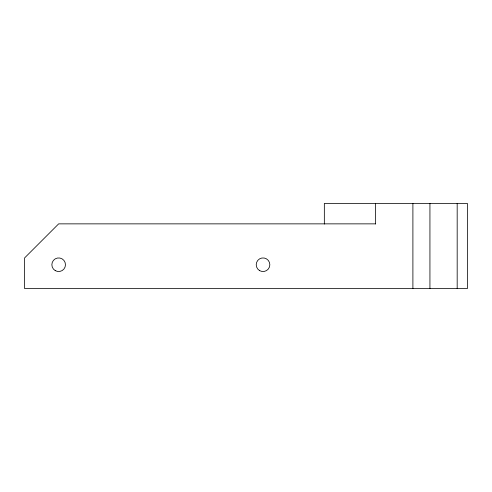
<?xml version="1.0" encoding="UTF-8"?>
<svg xmlns="http://www.w3.org/2000/svg" width="492" height="492" viewBox="0 0 492 492"><rect width="100%" height="100%" fill="white"/><g stroke="black" fill="none" stroke-linecap="round" stroke-linejoin="round"><path stroke-width="0.74" d="M375.433 223.86L58.659 223.86L24.6 257.919L24.6 288.576L467.4 288.576L467.4 203.424L324.339 203.424L324.339 224.051M457.179 203.424L457.179 288.576M429.934 203.424L429.934 288.576M412.899 203.424L412.899 288.576M375.433 203.424L375.433 224.051M55.258 270.631A6.814 6.814 0 0 0 65.473 264.733A6.814 6.814 0 0 0 55.258 258.835A6.814 6.814 0 0 0 55.258 270.631M259.622 270.631A6.814 6.814 0 0 0 269.844 264.733A6.814 6.814 0 0 0 259.622 258.835A6.814 6.814 0 0 0 259.622 270.631"/></g></svg>
